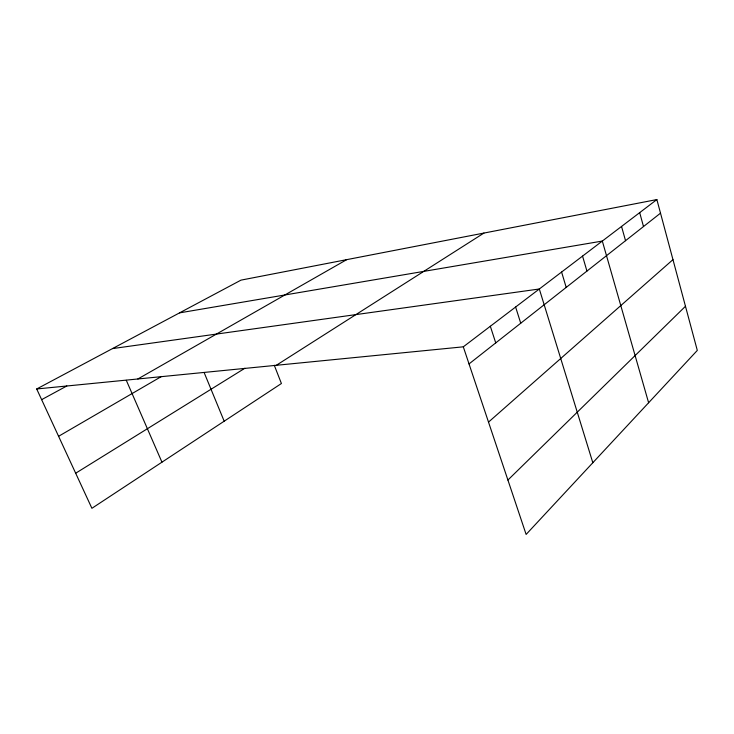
<?xml version="1.0" encoding="UTF-8"?>
<svg xmlns="http://www.w3.org/2000/svg" width="734" height="734" viewBox="0 0 734 734"><rect width="100%" height="100%" fill="white"/><g stroke="black" fill="none" stroke-linecap="round" stroke-linejoin="round"><path stroke-width="1.1" d="M507.91 480.045L685.473 306.28M488.514 422.105L672.968 259.634M469.026 363.926L660.508 213.163M463.301 346.824L656.866 199.565L697.3 350.412L526.122 534.435L463.301 346.824L36.7 388.974L91.906 508.304L281.416 383.515L274.277 365.257M276.296 365.303L483.926 233.073M75.675 473.219L244.881 368.257M58.592 436.29L161.544 376.441M137.854 378.983L346.696 259.652M41.645 399.654L66.794 385.992M36.7 388.974L240.991 280.131L656.866 199.565M179.546 312.868L602.32 241.064L648.617 402.746M112.495 348.595L539.316 288.994L592.824 462.732M126.312 380.322L161.957 462.172M204.144 372.569L224.182 421.197M490.33 326.263L495.734 342.897M515.617 307.032L520.736 323.217M561.593 272.048L566.198 287.416M582.548 256.102L586.943 271.085M621.542 226.439L625.533 240.697M639.69 212.631L643.498 226.549"/></g></svg>
